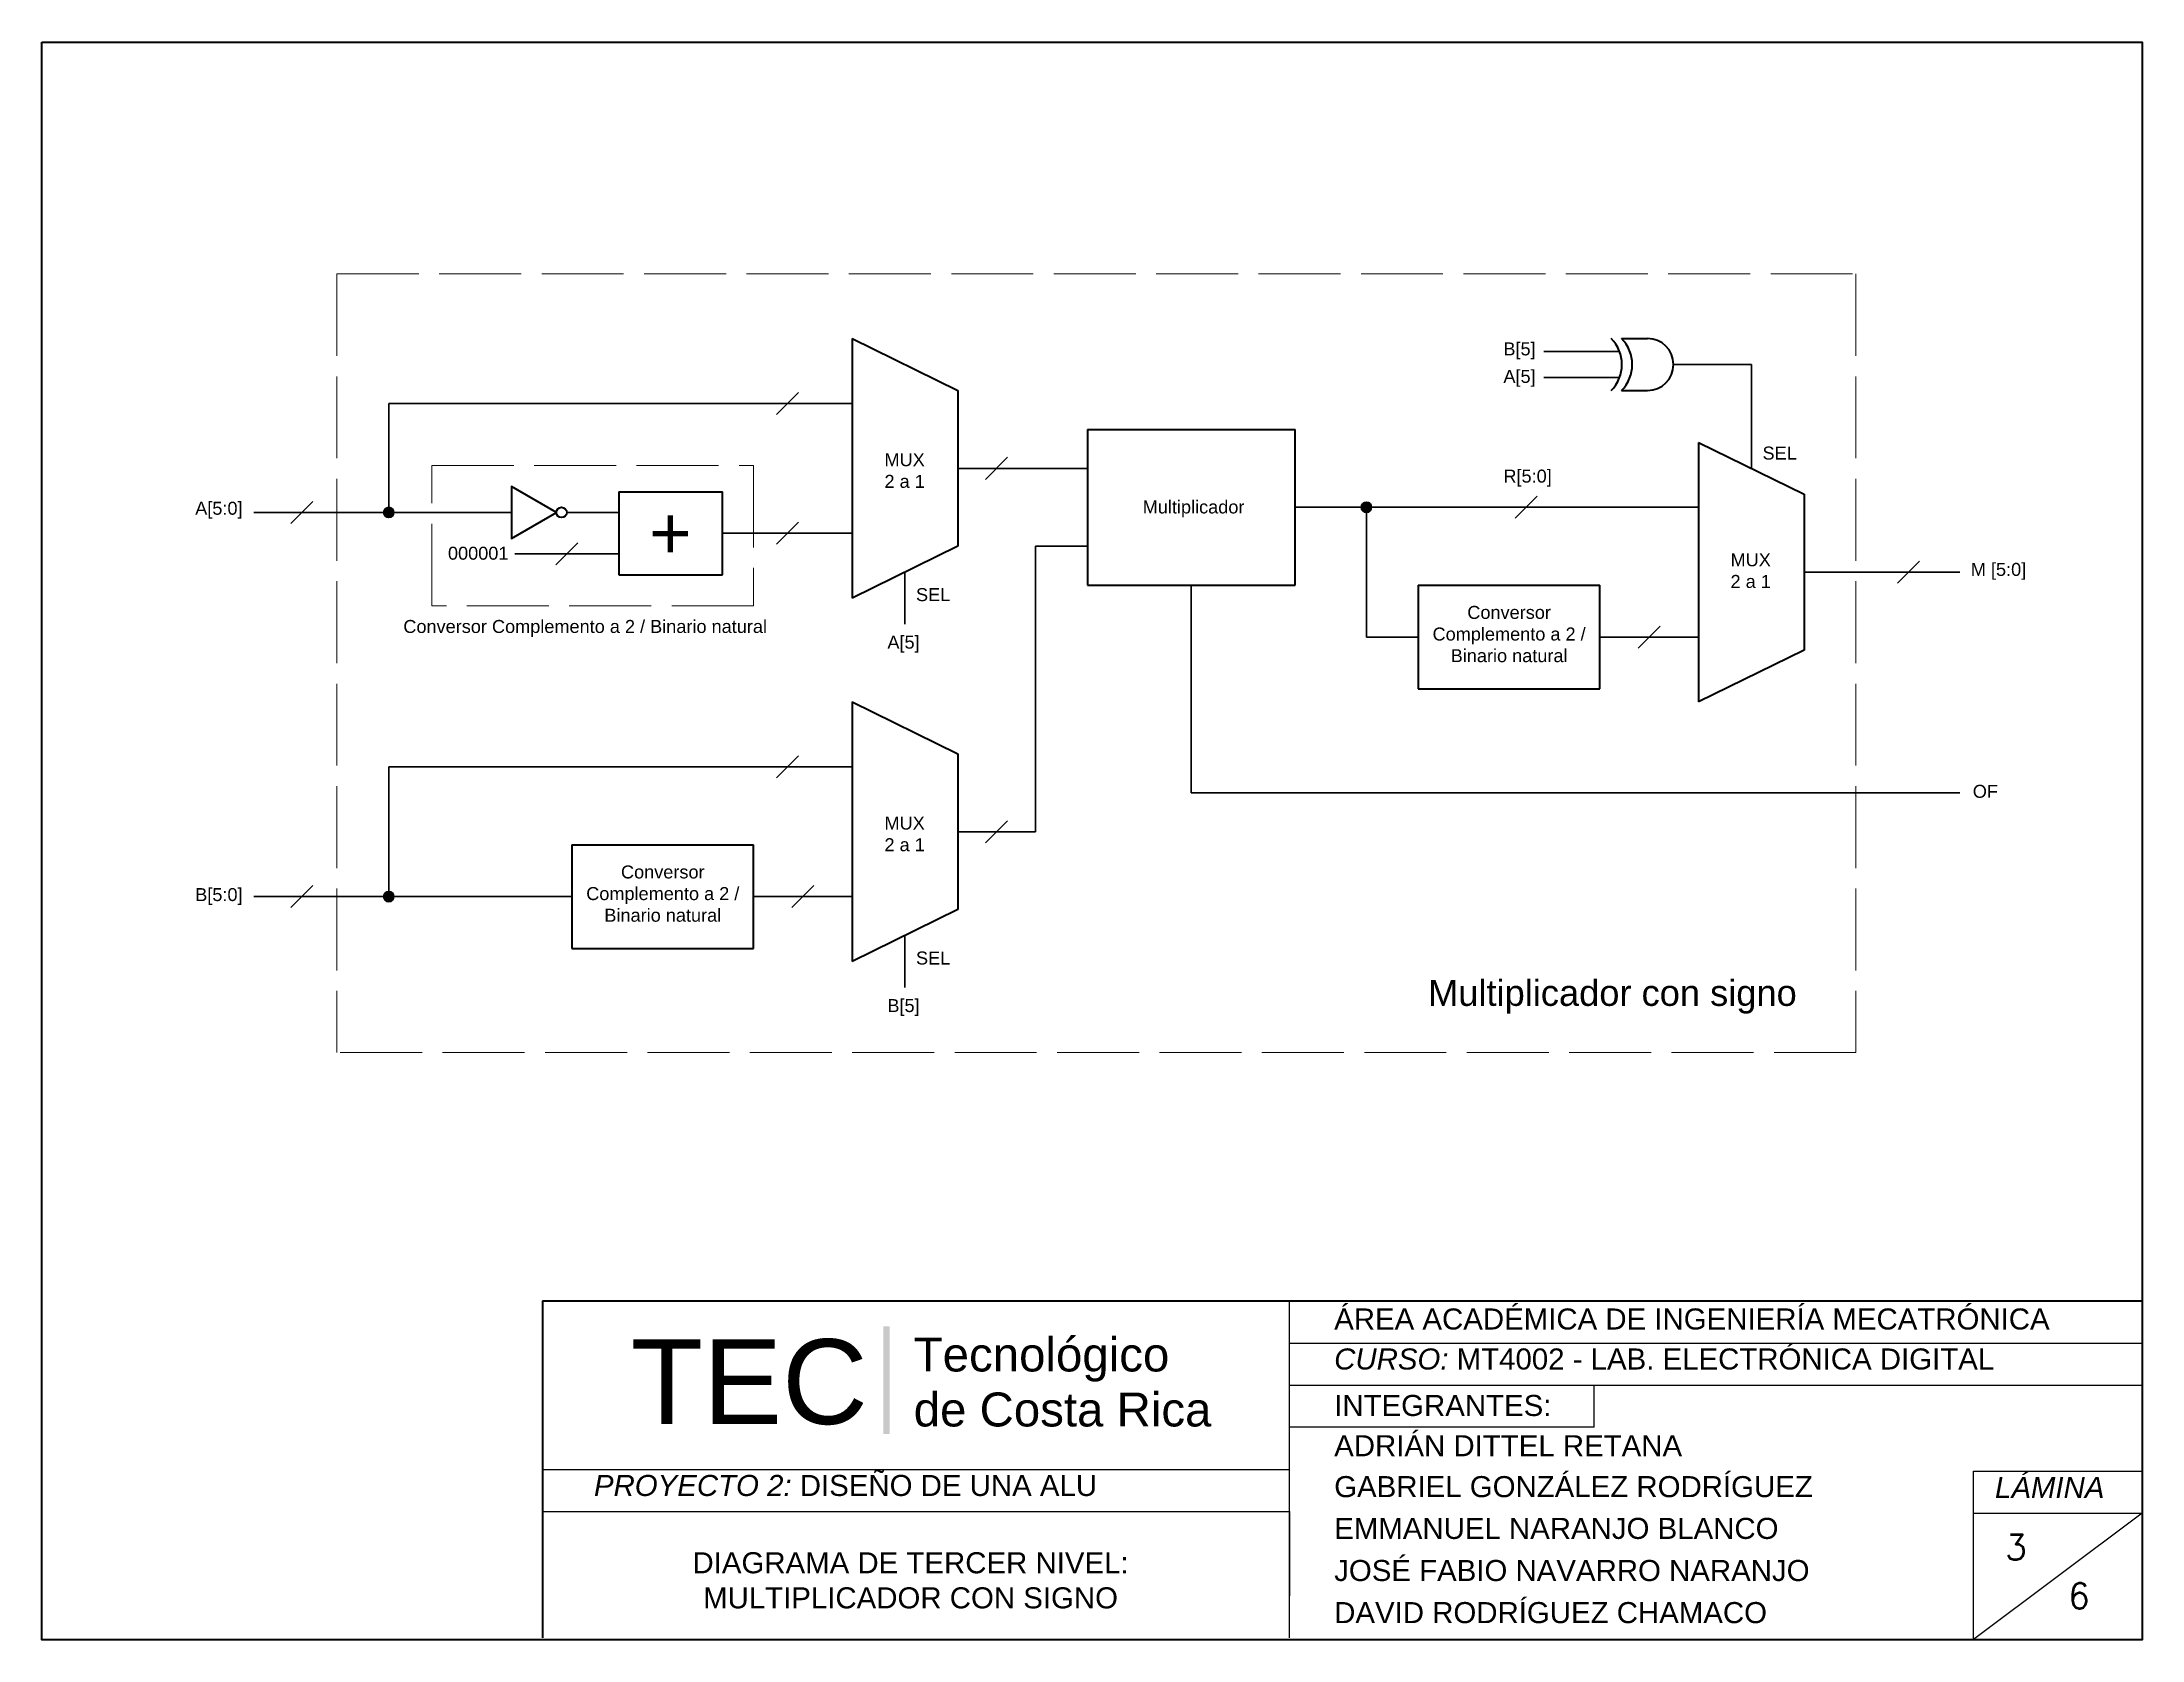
# Paper-space layout '3NIVEL-1' of a CAD drawing. Header units: millimetres. Extents: x 7 to 257, y 6 to 195.
# The model-space entities are those that its viewports show. They can reach past a viewport. Long polylines and large blocks are cut down to what shows.
import ezdxf

# ---------------------------------------------------------------- set-up
doc = ezdxf.new("R2010")
doc.units = ezdxf.units.MM
doc.header["$LTSCALE"] = 0.5
doc.linetypes.add('ACAD_ISO02W100', pattern=[15, 12, -3])
for name, color, linetype, lineweight in [('Cables', 7, 'Continuous', 30), ('Componentes', 7, 'Continuous', 40), ('Contorno', 7, 'Continuous', 40), ('Cuadro_dashed', 7, 'ACAD_ISO02W100', 20), ('Modulos', 7, 'Continuous', 40), ('MView', 7, 'Continuous', 5)]:
    doc.layers.add(name, color=color, linetype=linetype, lineweight=lineweight)
doc.layers.add('Texto', color=7, linetype='Continuous')
doc.layers.get('MView').off()
doc.styles.add('PDF Arial', font='arial.ttf')
doc.styles.add('Rotulado', font='arial.ttf', dxfattribs={"height": 10})
doc.styles.add('s1', font='romans.shx')

msp = doc.modelspace()

# ---------------------------------------------------------------- hatches: boundary and pattern name
at = {"layer": 'Cables'}
h = msp.add_hatch(color=256, dxfattribs=at)
h.dxf.hatch_style = 1
edge = h.paths.add_edge_path()
edge.add_arc((721.39, 120.82), 1, 0, 360)
h = msp.add_hatch(color=256, dxfattribs=at)
h.dxf.hatch_style = 1
edge = h.paths.add_edge_path()
edge.add_arc((533.03, 119.82), 1, 0, 360)
h = msp.add_hatch(color=256, dxfattribs=at)
h.dxf.hatch_style = 1
edge = h.paths.add_edge_path()
edge.add_arc((533.03, 45.82), 1, 0, 360)

# ---------------------------------------------------------------- linework, layer by layer
at = {"layer": 'Cables', "color": 7}
for p, q in [((622.33, 153.32), (622.33, 128.32)), ((770.18, 150.82), (755.56, 150.82)), ((770.18, 145.82), (755.56, 145.82)), ((795.56, 128.32), (795.56, 148.32)), ((795.56, 143.32), (795.56, 128.32)), ((622.33, 140.82), (533.03, 140.82)), ((533.03, 140.82), (533.03, 119.82)), ((667.64, 135.82), (667.64, 120.82)), ((785.41, 133.32), (785.41, 108.32)), ((622.33, 128.32), (622.33, 103.32)), ((642.64, 128.32), (667.64, 128.32)), ((577.33, 123.82), (577.33, 115.82)), ((556.67, 119.82), (507, 119.82)), ((577.33, 119.82), (567.33, 119.82)), ((667.64, 120.82), (667.64, 105.82)), ((707.64, 120.82), (785.41, 120.82)), ((577.33, 115.82), (577.33, 107.82)), ((622.33, 115.82), (597.33, 115.82)), ((657.64, 58.32), (657.64, 113.32)), ((657.64, 113.32), (667.64, 113.32)), ((577.33, 111.82), (557.33, 111.82)), ((632.49, 108.32), (632.49, 98.32)), ((785.41, 108.32), (785.41, 83.32)), ((805.72, 108.32), (835.72, 108.32)), ((622.33, 83.32), (622.33, 58.32)), ((622.33, 70.82), (533.03, 70.82)), ((533.03, 70.82), (533.03, 45.82)), ((622.33, 58.32), (622.33, 33.32)), ((642.64, 58.32), (657.64, 58.32)), ((568.32, 45.82), (507, 45.82)), ((632.49, 38.32), (632.49, 28.32))]:
    msp.add_line(p, q, dxfattribs=at)
at = {"layer": 'Cables'}
for p, q in [((795.56, 148.32), (780.56, 148.32)), ((607.71, 138.7), (611.95, 142.94)), ((648.02, 126.2), (652.26, 130.44)), ((514.16, 117.7), (518.41, 121.94)), ((750.06, 118.7), (754.3, 122.94)), ((607.71, 113.7), (611.95, 117.94)), ((721.39, 95.82), (721.39, 120.82)), ((565.21, 109.7), (569.45, 113.94)), ((823.73, 106.2), (827.98, 110.44)), ((687.64, 105.82), (687.64, 65.82)), ((773.78, 93.7), (778.02, 97.94)), ((731.39, 95.82), (721.39, 95.82)), ((785.41, 95.82), (766.39, 95.82)), ((607.71, 68.7), (611.95, 72.94)), ((687.64, 65.82), (835.72, 65.82)), ((648.02, 56.2), (652.26, 60.44)), ((514.16, 43.7), (518.41, 47.94)), ((622.33, 45.82), (603.32, 45.82)), ((610.7, 43.7), (614.95, 47.94))]:
    msp.add_line(p, q, dxfattribs=at)
for centre in [(721.39, 120.82), (533.03, 119.82), (533.03, 45.82)]:
    msp.add_circle(centre, 1, dxfattribs=at)
at = {"layer": 'Componentes', "color": 7}
msp.add_lwpolyline([(565.33, 119.82), (556.67, 124.82), (556.67, 114.82)], close=True, dxfattribs=at)
at = {"layer": 'Contorno'}
for p, q in [((770.56, 153.32), (775.56, 153.32)), ((770.56, 143.32), (775.56, 143.32))]:
    msp.add_line(p, q, dxfattribs=at)
msp.add_circle((566.33, 119.82), 1, dxfattribs=at)
for centre, radius, start, end in [((763.56, 148.32), 7.07, 315, 45), ((765.56, 148.32), 7.07, 315, 45), ((775.56, 148.32), 5, 270, 90)]:
    msp.add_arc(centre, radius, start, end, dxfattribs=at)
at = {"layer": 'Cuadro_dashed', "color": 7}
for p, q in [((523.03, 165.77), (523.03, 15.77)), ((523.03, 165.77), (815.72, 165.77)), ((815.72, 165.77), (815.72, 15.77)), ((541.32, 101.86), (541.32, 128.86)), ((541.32, 128.86), (603.32, 128.86)), ((603.32, 128.86), (603.32, 101.86)), ((603.32, 101.86), (541.32, 101.86)), ((815.72, 15.77), (523.03, 15.77))]:
    msp.add_line(p, q, dxfattribs=at)
at = {"layer": 'Modulos', "color": 7}
for p, q in [((622.33, 153.32), (622.33, 103.32)), ((622.33, 153.32), (642.64, 143.32)), ((642.64, 143.32), (642.64, 113.32)), ((667.64, 135.82), (667.64, 105.82)), ((785.41, 133.32), (785.41, 83.32)), ((785.41, 133.32), (805.72, 123.32)), ((805.72, 123.32), (805.72, 93.32)), ((642.64, 113.32), (622.33, 103.32)), ((731.39, 105.82), (731.39, 85.82)), ((805.72, 93.32), (785.41, 83.32)), ((622.33, 83.32), (622.33, 33.32)), ((622.33, 83.32), (642.64, 73.32)), ((642.64, 73.32), (642.64, 43.32)), ((568.32, 55.82), (568.32, 35.82)), ((642.64, 43.32), (622.33, 33.32))]:
    msp.add_line(p, q, dxfattribs=at)
at = {"layer": 'Modulos'}
for p, q in [((667.64, 135.82), (707.64, 135.82)), ((707.64, 105.82), (707.64, 135.82)), ((577.33, 123.82), (597.33, 123.82)), ((577.33, 123.82), (577.33, 107.82)), ((597.33, 107.82), (597.33, 123.82)), ((577.33, 107.82), (597.33, 107.82)), ((667.64, 105.82), (707.64, 105.82)), ((731.39, 105.82), (766.39, 105.82)), ((766.39, 85.82), (766.39, 105.82)), ((731.39, 85.82), (766.39, 85.82)), ((568.32, 55.82), (603.32, 55.82)), ((603.32, 35.82), (603.32, 55.82)), ((568.32, 35.82), (603.32, 35.82))]:
    msp.add_line(p, q, dxfattribs=at)

# ---------------------------------------------------------------- texts
at = {"layer": 'Texto', "color": 7, "attachment_point": 1, "style": 'Rotulado'}
for s, width, gutter_width, heights, insert, char_height in [('B[5]', 6.9729, 50, [3.13], (747.79, 152.58), 2.5), ('A[5]', 6.9729, 50, [3.13], (747.79, 147.28), 2.5), ('\\pxqc;MUX\\P2 a 1', 10.2326, 50, [7.31], (627.3, 131.23), 2.5), ('SEL', 6.9729, 50, [3.13], (797.72, 132.51), 2.5), ('R[5:0]', 6.9729, 50, [3.13], (747.79, 128.07), 2.5), ('A[5:0]', 10.3743, 50, [3.2], (495.73, 121.88), 2.5), ('\\pxqc;Multiplicador', 22.9229, 50, [5.14], (676.63, 122.13), 2.5), ('\\pxqc;+', 10.7443, 50, [1.52], (581.9, 120.89), 10), ('000001', 11.6387, 50, [3.44], (544.43, 113.22), 2.5), ('\\pxqc;MUX\\P2 a 1', 10.2326, 50, [7.31], (790.32, 111.95), 2.5), ('SEL', 6.9729, 50, [3.13], (634.61, 105.24), 2.5), ('\\pxqc;Conversor Complemento a 2 / Binario natural', 35, 50, [13.4], (731.39, 101.82), 2.5), ('Conversor Complemento a 2 / Binario natural', 72.4848, 50, [3.55], (535.83, 99.11), 2.5), ('A[5]', 7.4479, 50, [3.37], (629.1, 96.08), 2.5), ('OF', 6.3033, 50, [2.95], (838.23, 67.35), 2.5), ('\\pxqc;MUX\\P2 a 1', 10.2326, 50, [7.31], (627.3, 61.23), 2.5), ('\\pxqc;Conversor Complemento a 2 / Binario natural', 35, 50, [13.4], (568.32, 51.82), 2.5), ('B[5:0]', 10.3743, 50, [3.2], (495.73, 47.46), 2.5), ('SEL', 6.9729, 50, [3.13], (634.61, 35.24), 2.5), ('Multiplicador con signo', 75.7415, 44.36, [10.28], (733.27, 29.77), 5), ('B[5]', 7.4479, 50, [3.37], (629.1, 26.08), 2.5)]:
    msp.add_mtext_dynamic_manual_height_columns(s, width=width, gutter_width=gutter_width, heights=heights, dxfattribs=dict(at, insert=insert, char_height=char_height))
at = {"layer": 'Texto', "insert": (836.74, 110.1), "char_height": 2.5, "attachment_point": 1, "style": 'Rotulado'}
msp.add_mtext_dynamic_manual_height_columns('\\pxqc;M [5:0]', width=12.8908, gutter_width=29.51, heights=[4.62], dxfattribs=at)

psp = doc.layouts.new('3NIVEL-1')

# ---------------------------------------------------------------- linework, layer by layer
for p, q in [((155.44, 5.96), (155.44, 45.96)), ((155.44, 40.96), (256.72, 40.96)), ((155.44, 35.96), (256.72, 35.96)), ((191.64, 30.96), (155.44, 30.96)), ((66.72, 25.96), (155.44, 25.96)), ((236.72, 5.76), (236.72, 25.76)), ((66.72, 20.96), (155.44, 20.96)), ((155.44, 20.96), (155.44, 15.96)), ((236.72, 20.76), (256.72, 20.76)), ((256.72, 20.76), (236.72, 5.76)), ((155.44, 15.96), (155.44, 10.96))]:
    psp.add_line(p, q)
at = {"color": 7}
for p, q in [((191.64, 30.96), (191.64, 35.96)), ((236.72, 25.76), (256.72, 25.76))]:
    psp.add_line(p, q, dxfattribs=at)
at = {"color": 251, "true_color": 0x4b4b4b, "transparency": 33554559}
for points in [[(107.95, 42.93), (107.22, 42.93), (107.95, 30.18)], [(107.22, 42.93), (107.95, 30.18), (107.22, 30.18)]]:
    psp.add_solid(points, dxfattribs=at)
at = {"layer": 'Contorno'}
for q in [(66.72, 5.96), (256.72, 45.96)]:
    psp.add_line((66.72, 45.96), q, dxfattribs=at)
psp.add_lwpolyline([(7.26, 195.47), (256.72, 195.47), (256.72, 5.7), (7.26, 5.7)], close=True, dxfattribs=at)

# ---------------------------------------------------------------- texts
at = {"color": 250, "true_color": 0x1c1c1c, "attachment_point": 7, "style": 'PDF Arial'}
for s, insert, char_height in [('TEC', (77.19, 31.2), 10.079), ('Tecnológico', (110.81, 36.37), 4.0315), ('de Costa Rica', (110.81, 31), 4.0315)]:
    psp.add_mtext(s, dxfattribs=dict(at, insert=insert, char_height=char_height))
at = {"layer": 'Texto', "attachment_point": 1, "style": 's1'}
for s, insert, char_height, width in [('{\\fArial|b0|i0|c0|p34;ÁREA ACADÉMICA DE INGENIERÍA MECATRÓNICA}', (160.76, 45.07), 2.5, 84.8209), ('{\\fArial|b0|i1|c0|p34;CURSO: \\fArial|b0|i0|c0|p34;MT4002 - LAB. ELECTRÓNICA DIGITAL}', (160.76, 40.32), 2.5, 78.8124), ('{\\fArial|b0|i0|c0|p34;INTEGRANTES:}', (160.76, 34.8), 2.5, 28.1694), ('{\\fArial|b0|i0|c0|p34;ADRIÁN DITTEL RETANA}', (160.76, 30.02), 2.5, 59.8937), ('{\\fArial|b0|i1|c0|p34;PROYECTO 2: \\fArial|b0|i0|c0|p34;DISEÑO DE UNA ALU}', (72.83, 25.3), 2.5, 79.4343), ('{\\fArial|b0|i0|c0|p34;GABRIEL GONZÁLEZ RODRÍGUEZ}', (160.76, 25.16), 2.5, 59.8937), ('{\\fArial|b0|i1|c0|p34;LÁMINA}', (239.25, 25.06), 2.5, 19.0829), ('{\\fArial|b0|i0|c0|p34;EMMANUEL NARANJO BLANCO}', (160.76, 20.2), 2.5, 59.8937), ('3', (240.45, 18.21), 3, 7.4367), ('\\pxqc;{\\fArial|b0|i0|c0|p34;DIAGRAMA DE TERCER NIVEL: MULTIPLICADOR CON SIGNO}', (78.44, 16.12), 2.5, 63.9917), ('{\\fArial|b0|i0|c0|p34;JOSÉ FABIO NAVARRO NARANJO}', (160.76, 15.2), 2.5, 59.8937), ('{\\fArial|b0|i0|c0|p34;DAVID RODRÍGUEZ CHAMACO}', (160.76, 10.2), 2.5, 59.8937), ('6', (247.95, 12.43), 3, 9.5415)]:
    psp.add_mtext(s, dxfattribs=dict(at, insert=insert, char_height=char_height, width=width))

# ---------------------------------------------------------------- viewports
at = {"layer": 'MView'}
psp.add_viewport(center=(131.99, 120.59), size=(249.45, 149.7761), view_center_point=(668.52, 88.98), view_height=242.9436, dxfattribs=at)

doc.saveas('drawing.dxf')
